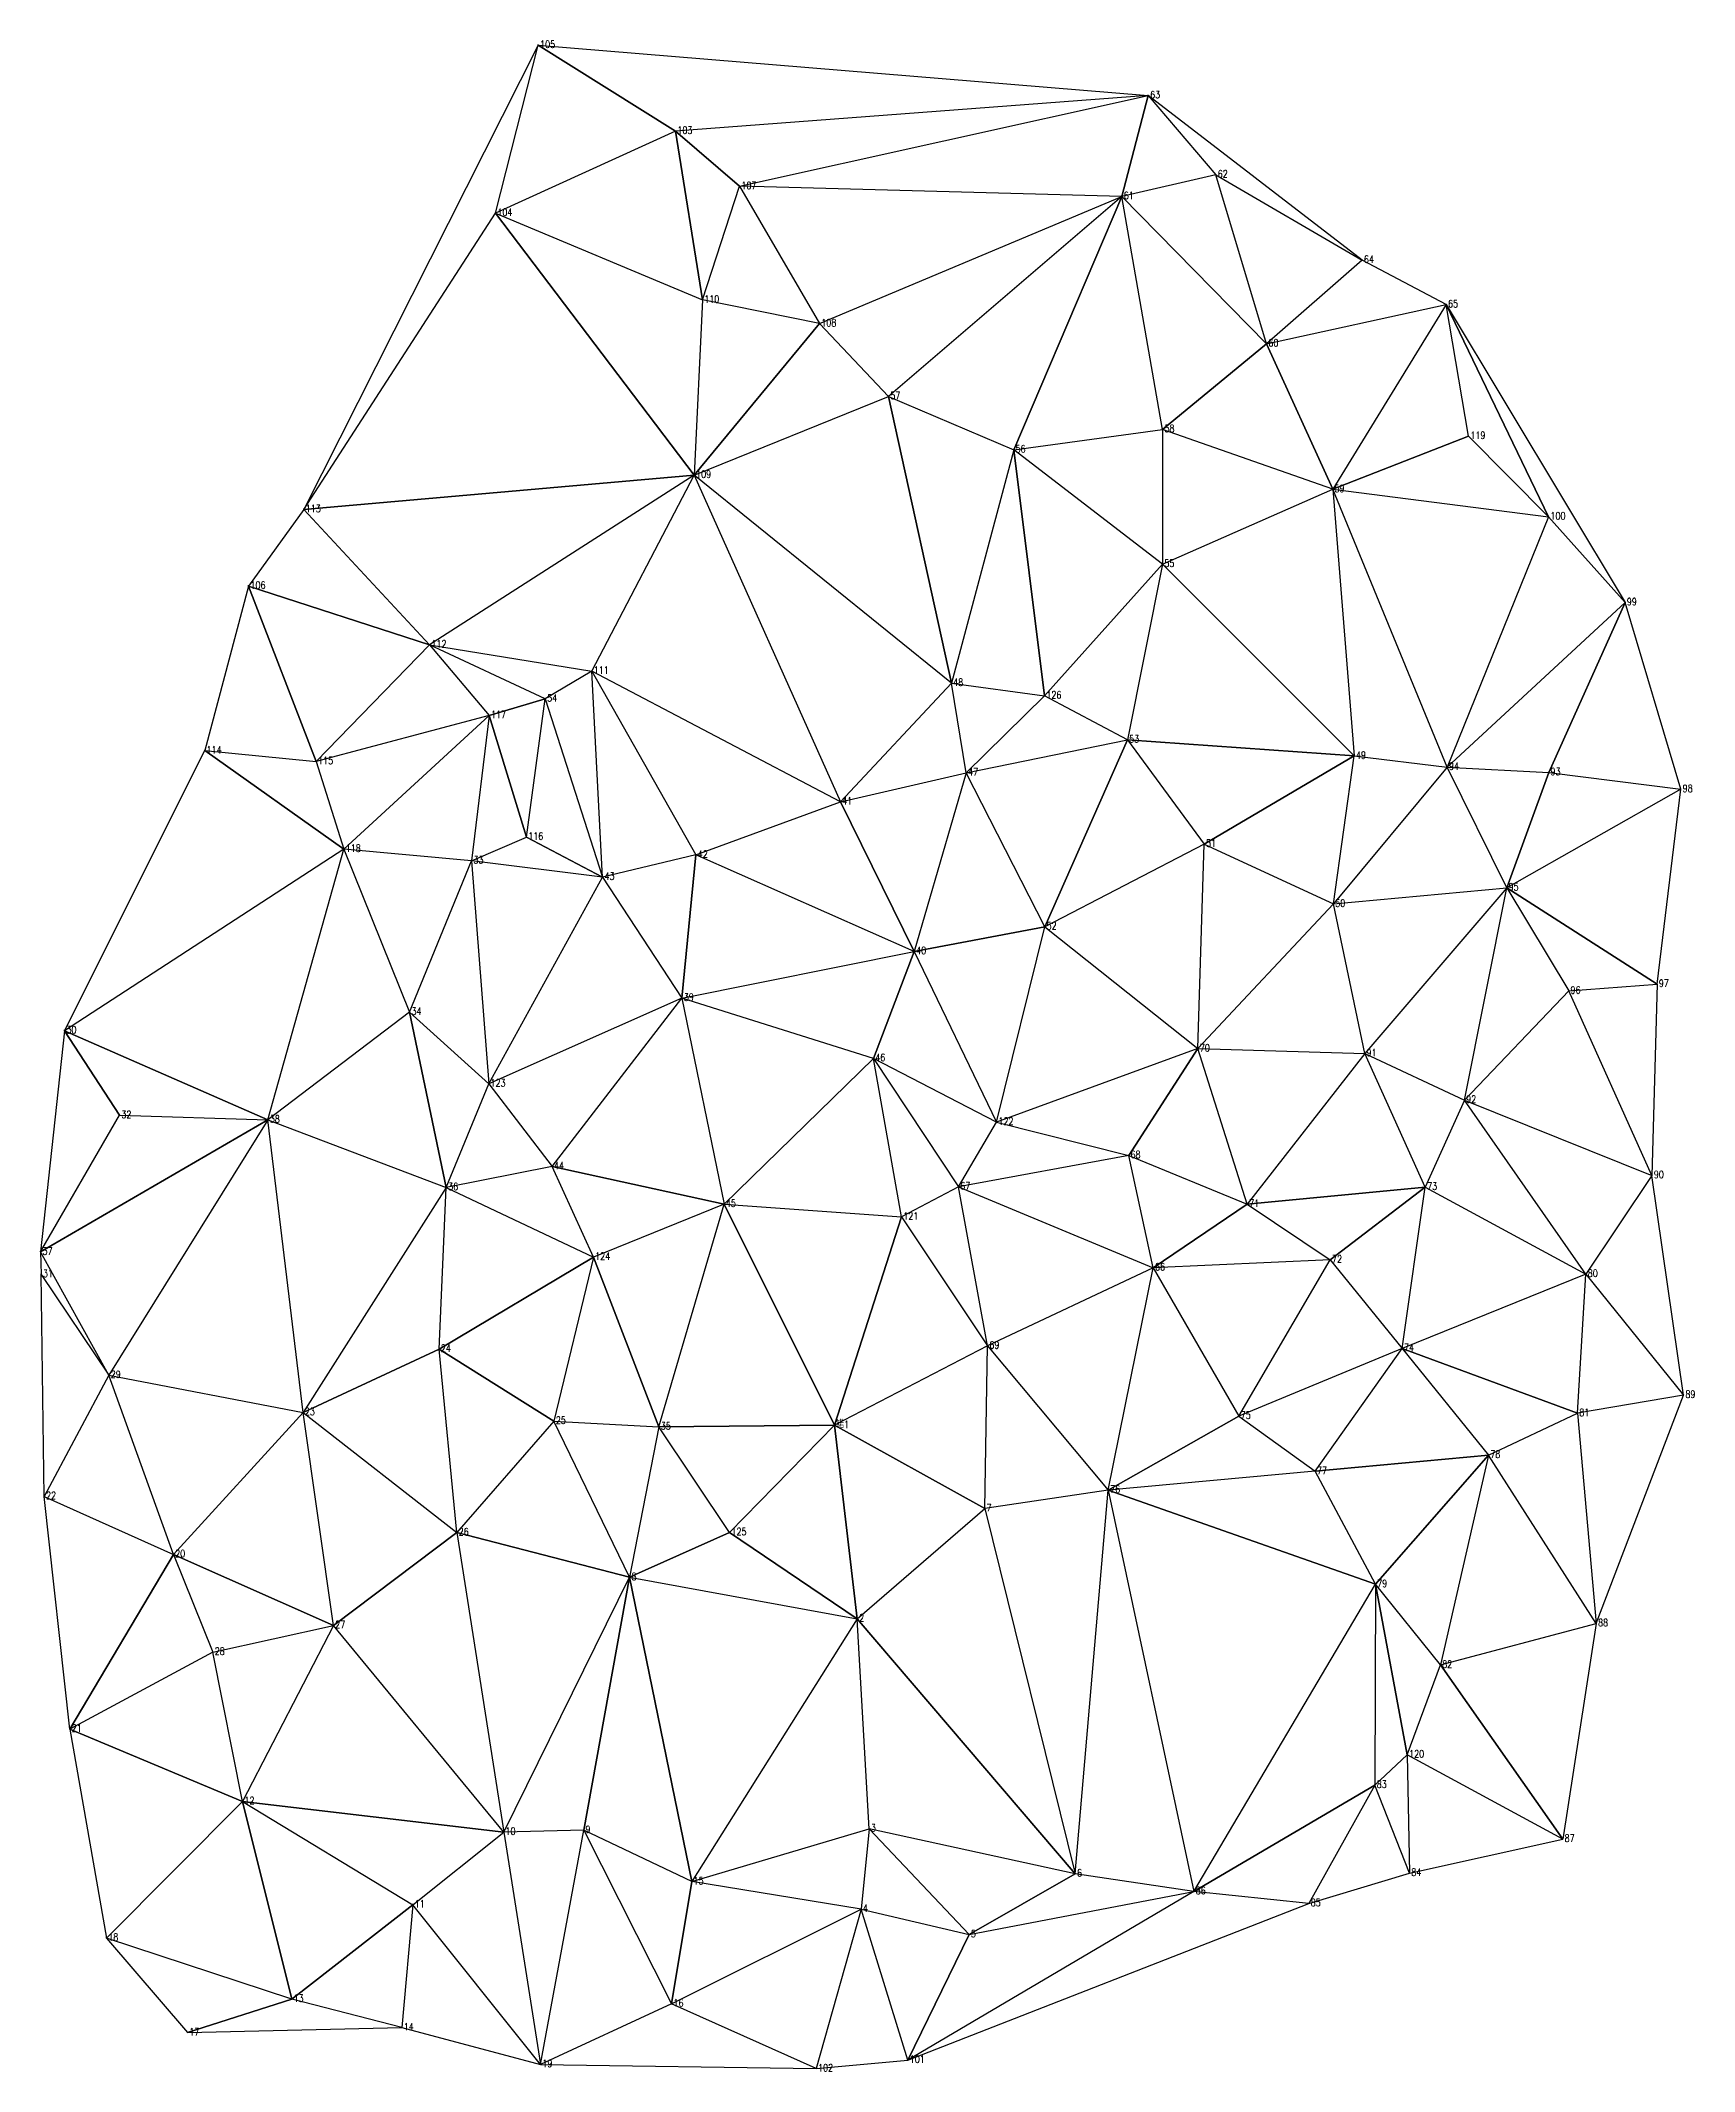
# Model space of a CAD drawing. Extents: x 313 to 540, y 326 to 604.
import ezdxf

# ---------------------------------------------------------------- set-up
doc = ezdxf.new("R2010")
doc.units = 0
doc.header["$LTSCALE"] = 0.5
doc.header["$PDMODE"] = 4
doc.header["$PDSIZE"] = 0.2
doc.layers.add('SJW', color=1, linetype='CONTINUOUS')
doc.layers.add('ZDH', color=1, linetype='CONTINUOUS')
doc.styles.add('HZ', font='rs.shx', dxfattribs={"width": 0.8, "bigfont": 'hztxt.shx'})

msp = doc.modelspace()

# ---------------------------------------------------------------- linework, layer by layer
at = {"layer": 'SJW', "linetype": 'Continuous'}
for points in [[(349.28, 539.64, 29.138), (375.51, 580.18, 30.224), (381.36, 603.18, 28.823)], [(375.51, 580.18, 30.224), (381.36, 603.18, 28.823), (400.14, 591.41, 31.313)], [(464.84, 596.28, 31.754), (400.14, 591.41, 31.313), (381.36, 603.18, 28.823)], [(408.9, 583.86, 33.687), (464.84, 596.28, 31.754), (400.14, 591.41, 31.313)], [(461.23, 582.49, 34.142), (408.9, 583.86, 33.687), (464.84, 596.28, 31.754)], [(461.23, 582.49, 34.142), (464.84, 596.28, 31.754), (474.09, 585.43, 32.53)], [(474.09, 585.43, 32.53), (494.1, 573.76, 31.334), (464.84, 596.28, 31.754)], [(375.51, 580.18, 30.224), (403.82, 568.31, 34.797), (400.14, 591.41, 31.313)], [(403.82, 568.31, 34.797), (408.9, 583.86, 33.687), (400.14, 591.41, 31.313)], [(419.84, 565.07, 36.296), (403.82, 568.31, 34.797), (408.9, 583.86, 33.687)], [(419.84, 565.07, 36.296), (461.23, 582.49, 34.142), (408.9, 583.86, 33.687)], [(461.23, 582.49, 34.142), (481.02, 562.32, 34.466), (474.09, 585.43, 32.53)], [(481.02, 562.32, 34.466), (474.09, 585.43, 32.53), (494.1, 573.76, 31.334)], [(429.29, 555.09, 37.548), (419.84, 565.07, 36.296), (461.23, 582.49, 34.142)], [(429.29, 555.09, 37.548), (446.42, 547.81, 38.339), (461.23, 582.49, 34.142)], [(446.42, 547.81, 38.339), (466.8, 550.59, 37.233), (461.23, 582.49, 34.142)], [(466.8, 550.59, 37.233), (461.23, 582.49, 34.142), (481.02, 562.32, 34.466)], [(402.71, 544.34, 36.348), (349.28, 539.64, 29.138), (375.51, 580.18, 30.224)], [(402.71, 544.34, 36.348), (375.51, 580.18, 30.224), (403.82, 568.31, 34.797)], [(481.02, 562.32, 34.466), (505.61, 567.67, 29.508), (494.1, 573.76, 31.334)], [(402.71, 544.34, 36.348), (419.84, 565.07, 36.296), (403.82, 568.31, 34.797)], [(490.08, 542.39, 33.835), (481.02, 562.32, 34.466), (505.61, 567.67, 29.508)], [(490.08, 542.39, 33.835), (508.67, 549.66, 30.315), (505.61, 567.67, 29.508)], [(519.63, 538.63, 29.277), (508.67, 549.66, 30.315), (505.61, 567.67, 29.508)], [(519.63, 538.63, 29.277), (505.61, 567.67, 29.508), (530.08, 526.89, 29.199)], [(402.71, 544.34, 36.348), (429.29, 555.09, 37.548), (419.84, 565.07, 36.296)], [(490.08, 542.39, 33.835), (466.8, 550.59, 37.233), (481.02, 562.32, 34.466)], [(437.89, 515.85, 39.993), (402.71, 544.34, 36.348), (429.29, 555.09, 37.548)], [(437.89, 515.85, 39.993), (429.29, 555.09, 37.548), (446.42, 547.81, 38.339)], [(466.79, 532.14, 37.773), (446.42, 547.81, 38.339), (466.8, 550.59, 37.233)], [(466.79, 532.14, 37.773), (490.08, 542.39, 33.835), (466.8, 550.59, 37.233)], [(437.89, 515.85, 39.993), (450.64, 514.12, 40.1), (446.42, 547.81, 38.339)], [(450.64, 514.12, 40.1), (466.79, 532.14, 37.773), (446.42, 547.81, 38.339)], [(490.08, 542.39, 33.835), (519.63, 538.63, 29.277), (508.67, 549.66, 30.315)], [(402.71, 544.34, 36.348), (366.48, 521.11, 31.672), (349.28, 539.64, 29.138)], [(388.7, 517.51, 35.16), (402.71, 544.34, 36.348), (366.48, 521.11, 31.672)], [(422.7, 499.63, 40.758), (388.7, 517.51, 35.16), (402.71, 544.34, 36.348)], [(422.7, 499.63, 40.758), (437.89, 515.85, 39.993), (402.71, 544.34, 36.348)], [(493.01, 505.89, 33.867), (466.79, 532.14, 37.773), (490.08, 542.39, 33.835)], [(493.01, 505.89, 33.867), (505.74, 504.38, 29.494), (490.08, 542.39, 33.835)], [(505.74, 504.38, 29.494), (490.08, 542.39, 33.835), (519.63, 538.63, 29.277)], [(366.48, 521.11, 31.672), (349.28, 539.64, 29.138), (341.71, 529.15, 27.06)], [(505.74, 504.38, 29.494), (530.08, 526.89, 29.199), (519.63, 538.63, 29.277)], [(461.98, 508.1, 40.217), (450.64, 514.12, 40.1), (466.79, 532.14, 37.773)], [(461.98, 508.1, 40.217), (493.01, 505.89, 33.867), (466.79, 532.14, 37.773)], [(335.71, 506.62, 26.919), (350.97, 505.15, 29.648), (341.71, 529.15, 27.06)], [(350.97, 505.15, 29.648), (366.48, 521.11, 31.672), (341.71, 529.15, 27.06)], [(505.74, 504.38, 29.494), (519.64, 503.63, 28.958), (530.08, 526.89, 29.199)], [(519.64, 503.63, 28.958), (537.72, 501.33, 27.601), (530.08, 526.89, 29.199)], [(374.64, 511.44, 33.193), (350.97, 505.15, 29.648), (366.48, 521.11, 31.672)], [(388.7, 517.51, 35.16), (382.32, 513.7, 36.919), (366.48, 521.11, 31.672)], [(382.32, 513.7, 36.919), (366.48, 521.11, 31.672), (374.64, 511.44, 33.193)], [(390.16, 489.32, 36.34), (388.7, 517.51, 35.16), (382.32, 513.7, 36.919)], [(402.93, 492.35, 37.929), (390.16, 489.32, 36.34), (388.7, 517.51, 35.16)], [(402.93, 492.35, 37.929), (422.7, 499.63, 40.758), (388.7, 517.51, 35.16)], [(422.7, 499.63, 40.758), (439.93, 503.6, 41.036), (437.89, 515.85, 39.993)], [(439.93, 503.6, 41.036), (437.89, 515.85, 39.993), (450.64, 514.12, 40.1)], [(379.74, 494.79, 33.526), (382.32, 513.7, 36.919), (374.64, 511.44, 33.193)], [(390.16, 489.32, 36.34), (379.74, 494.79, 33.526), (382.32, 513.7, 36.919)], [(439.93, 503.6, 41.036), (461.98, 508.1, 40.217), (450.64, 514.12, 40.1)], [(354.75, 493.14, 30.865), (374.64, 511.44, 33.193), (350.97, 505.15, 29.648)], [(372.23, 491.54, 33.046), (354.75, 493.14, 30.865), (374.64, 511.44, 33.193)], [(372.23, 491.54, 33.046), (379.74, 494.79, 33.526), (374.64, 511.44, 33.193)], [(354.75, 493.14, 30.865), (316.53, 468.29, 27.028), (335.71, 506.62, 26.919)], [(354.75, 493.14, 30.865), (335.71, 506.62, 26.919), (350.97, 505.15, 29.648)], [(450.67, 482.52, 42.333), (439.93, 503.6, 41.036), (461.98, 508.1, 40.217)], [(450.67, 482.52, 42.333), (461.98, 508.1, 40.217), (472.49, 493.83, 39.88)], [(461.98, 508.1, 40.217), (472.49, 493.83, 39.88), (493.01, 505.89, 33.867)], [(472.49, 493.83, 39.88), (490.18, 485.63, 36.448), (493.01, 505.89, 33.867)], [(490.18, 485.63, 36.448), (493.01, 505.89, 33.867), (505.74, 504.38, 29.494)], [(432.82, 479.13, 42.34), (422.7, 499.63, 40.758), (439.93, 503.6, 41.036)], [(432.82, 479.13, 42.34), (450.67, 482.52, 42.333), (439.93, 503.6, 41.036)], [(490.18, 485.63, 36.448), (513.9, 487.85, 29.357), (505.74, 504.38, 29.494)], [(513.9, 487.85, 29.357), (505.74, 504.38, 29.494), (519.64, 503.63, 28.958)], [(513.9, 487.85, 29.357), (519.64, 503.63, 28.958), (537.72, 501.33, 27.601)], [(513.9, 487.85, 29.357), (534.46, 474.65, 28.175), (537.72, 501.33, 27.601)], [(432.82, 479.13, 42.34), (402.93, 492.35, 37.929), (422.7, 499.63, 40.758)], [(390.16, 489.32, 36.34), (372.23, 491.54, 33.046), (379.74, 494.79, 33.526)], [(344.36, 456.08, 30.187), (354.75, 493.14, 30.865), (316.53, 468.29, 27.028)], [(363.75, 470.83, 32.619), (344.36, 456.08, 30.187), (354.75, 493.14, 30.865)], [(363.75, 470.83, 32.619), (372.23, 491.54, 33.046), (354.75, 493.14, 30.865)], [(401.02, 472.76, 38.596), (402.93, 492.35, 37.929), (390.16, 489.32, 36.34)], [(401.02, 472.76, 38.596), (432.82, 479.13, 42.34), (402.93, 492.35, 37.929)], [(450.67, 482.52, 42.333), (471.64, 465.83, 41.435), (472.49, 493.83, 39.88)], [(471.64, 465.83, 41.435), (472.49, 493.83, 39.88), (490.18, 485.63, 36.448)], [(374.57, 461.02, 35.5), (363.75, 470.83, 32.619), (372.23, 491.54, 33.046)], [(374.57, 461.02, 35.5), (390.16, 489.32, 36.34), (372.23, 491.54, 33.046)], [(401.02, 472.76, 38.596), (374.57, 461.02, 35.5), (390.16, 489.32, 36.34)], [(494.46, 465.16, 34.603), (490.18, 485.63, 36.448), (513.9, 487.85, 29.357)], [(494.46, 465.16, 34.603), (508.1, 458.79, 31.087), (513.9, 487.85, 29.357)], [(508.1, 458.79, 31.087), (513.9, 487.85, 29.357), (522.38, 473.73, 28.24)], [(513.9, 487.85, 29.357), (522.38, 473.73, 28.24), (534.46, 474.65, 28.175)], [(471.64, 465.83, 41.435), (494.46, 465.16, 34.603), (490.18, 485.63, 36.448)], [(432.82, 479.13, 42.34), (444.08, 455.78, 43.46), (450.67, 482.52, 42.333)], [(444.08, 455.78, 43.46), (450.67, 482.52, 42.333), (471.64, 465.83, 41.435)], [(427.23, 464.5, 43.508), (401.02, 472.76, 38.596), (432.82, 479.13, 42.34)], [(427.23, 464.5, 43.508), (432.82, 479.13, 42.34), (444.08, 455.78, 43.46)], [(383.25, 449.7, 36.937), (401.02, 472.76, 38.596), (374.57, 461.02, 35.5)], [(406.78, 444.56, 41.694), (383.25, 449.7, 36.937), (401.02, 472.76, 38.596)], [(406.78, 444.56, 41.694), (427.23, 464.5, 43.508), (401.02, 472.76, 38.596)], [(508.1, 458.79, 31.087), (533.77, 448.49, 25.88), (522.38, 473.73, 28.24)], [(533.77, 448.49, 25.88), (522.38, 473.73, 28.24), (534.46, 474.65, 28.175)], [(368.77, 446.84, 34.587), (363.75, 470.83, 32.619), (344.36, 456.08, 30.187)], [(368.77, 446.84, 34.587), (374.57, 461.02, 35.5), (363.75, 470.83, 32.619)], [(313.25, 438, 30.14), (324.05, 456.71, 28.874), (316.53, 468.29, 27.028)], [(344.36, 456.08, 30.187), (316.53, 468.29, 27.028), (324.05, 456.71, 28.874)], [(406.78, 444.56, 41.694), (431.06, 442.8, 43.9), (427.23, 464.5, 43.508)], [(431.06, 442.8, 43.9), (427.23, 464.5, 43.508), (438.86, 446.92, 43.508)], [(427.23, 464.5, 43.508), (438.86, 446.92, 43.508), (444.08, 455.78, 43.46)], [(444.08, 455.78, 43.46), (462.16, 451.21, 42.179), (471.64, 465.83, 41.435)], [(462.16, 451.21, 42.179), (478.39, 444.54, 39.443), (471.64, 465.83, 41.435)], [(478.39, 444.54, 39.443), (471.64, 465.83, 41.435), (494.46, 465.16, 34.603)], [(478.39, 444.54, 39.443), (502.75, 446.87, 32.02), (494.46, 465.16, 34.603)], [(502.75, 446.87, 32.02), (494.46, 465.16, 34.603), (508.1, 458.79, 31.087)], [(383.25, 449.7, 36.937), (368.77, 446.84, 34.587), (374.57, 461.02, 35.5)], [(502.75, 446.87, 32.02), (524.73, 434.96, 28.891), (508.1, 458.79, 31.087)], [(524.73, 434.96, 28.891), (508.1, 458.79, 31.087), (533.77, 448.49, 25.88)], [(344.36, 456.08, 30.187), (313.25, 438, 30.14), (324.05, 456.71, 28.874)], [(344.36, 456.08, 30.187), (322.59, 421.13, 27.759), (313.25, 438, 30.14)], [(349.16, 416.04, 31.751), (344.36, 456.08, 30.187), (322.59, 421.13, 27.759)], [(368.77, 446.84, 34.587), (349.16, 416.04, 31.751), (344.36, 456.08, 30.187)], [(438.86, 446.92, 43.508), (444.08, 455.78, 43.46), (462.16, 451.21, 42.179)], [(438.86, 446.92, 43.508), (465.51, 435.85, 40.61), (462.16, 451.21, 42.179)], [(465.51, 435.85, 40.61), (462.16, 451.21, 42.179), (478.39, 444.54, 39.443)], [(388.9, 437.3, 38.2), (383.25, 449.7, 36.937), (368.77, 446.84, 34.587)], [(406.78, 444.56, 41.694), (388.9, 437.3, 38.2), (383.25, 449.7, 36.937)], [(524.73, 434.96, 28.891), (538.09, 418.4, 25.285), (533.77, 448.49, 25.88)], [(367.77, 424.7, 34.892), (368.77, 446.84, 34.587), (349.16, 416.04, 31.751)], [(388.9, 437.3, 38.2), (367.77, 424.7, 34.892), (368.77, 446.84, 34.587)], [(431.06, 442.8, 43.9), (442.84, 425.14, 42.229), (438.86, 446.92, 43.508)], [(442.84, 425.14, 42.229), (438.86, 446.92, 43.508), (465.51, 435.85, 40.61)], [(478.39, 444.54, 39.443), (489.73, 436.92, 35.15), (502.75, 446.87, 32.02)], [(489.73, 436.92, 35.15), (499.59, 424.8, 31.19), (502.75, 446.87, 32.02)], [(499.59, 424.8, 31.19), (502.75, 446.87, 32.02), (524.73, 434.96, 28.891)], [(397.87, 414.07, 39.504), (406.78, 444.56, 41.694), (388.9, 437.3, 38.2)], [(421.88, 414.28, 39.555), (397.87, 414.07, 39.504), (406.78, 444.56, 41.694)], [(421.88, 414.28, 39.555), (406.78, 444.56, 41.694), (431.06, 442.8, 43.9)], [(421.88, 414.28, 39.555), (431.06, 442.8, 43.9), (442.84, 425.14, 42.229)], [(465.51, 435.85, 40.61), (478.39, 444.54, 39.443), (489.73, 436.92, 35.15)], [(322.59, 421.13, 27.759), (313.25, 438, 30.14), (313.32, 434.93, 26.566)], [(388.9, 437.3, 38.2), (383.5, 414.85, 37.482), (367.77, 424.7, 34.892)], [(397.87, 414.07, 39.504), (388.9, 437.3, 38.2), (383.5, 414.85, 37.482)], [(465.51, 435.85, 40.61), (477.23, 415.55, 36.173), (489.73, 436.92, 35.15)], [(477.23, 415.55, 36.173), (489.73, 436.92, 35.15), (499.59, 424.8, 31.19)], [(322.59, 421.13, 27.759), (313.74, 404.54, 26.905), (313.32, 434.93, 26.566)], [(442.84, 425.14, 42.229), (459.37, 405.41, 36.275), (465.51, 435.85, 40.61)], [(459.37, 405.41, 36.275), (465.51, 435.85, 40.61), (477.23, 415.55, 36.173)], [(499.59, 424.8, 31.19), (523.57, 415.92, 28.641), (524.73, 434.96, 28.891)], [(523.57, 415.92, 28.641), (524.73, 434.96, 28.891), (538.09, 418.4, 25.285)], [(370.21, 399.59, 32.587), (367.77, 424.7, 34.892), (349.16, 416.04, 31.751)], [(383.5, 414.85, 37.482), (370.21, 399.59, 32.587), (367.77, 424.7, 34.892)], [(421.88, 414.28, 39.555), (442.45, 402.88, 37.951), (442.84, 425.14, 42.229)], [(442.45, 402.88, 37.951), (442.84, 425.14, 42.229), (459.37, 405.41, 36.275)], [(477.23, 415.55, 36.173), (487.67, 407.98, 31.281), (499.59, 424.8, 31.19)], [(487.67, 407.98, 31.281), (499.59, 424.8, 31.19), (511.39, 410.21, 29.09)], [(499.59, 424.8, 31.19), (511.39, 410.21, 29.09), (523.57, 415.92, 28.641)], [(331.42, 396.59, 28.714), (322.59, 421.13, 27.759), (313.74, 404.54, 26.905)], [(349.16, 416.04, 31.751), (331.42, 396.59, 28.714), (322.59, 421.13, 27.759)], [(523.57, 415.92, 28.641), (526.14, 387.14, 25.932), (538.09, 418.4, 25.285)], [(353.32, 386.89, 30.546), (349.16, 416.04, 31.751), (331.42, 396.59, 28.714)], [(370.21, 399.59, 32.587), (353.32, 386.89, 30.546), (349.16, 416.04, 31.751)], [(393.86, 393.47, 32.539), (383.5, 414.85, 37.482), (370.21, 399.59, 32.587)], [(397.87, 414.07, 39.504), (393.86, 393.47, 32.539), (383.5, 414.85, 37.482)], [(421.88, 414.28, 39.555), (407.54, 399.61, 37), (397.87, 414.07, 39.504)], [(421.88, 414.28, 39.555), (407.54, 399.61, 37), (425.02, 387.8, 36.877)], [(421.88, 414.28, 39.555), (425.02, 387.8, 36.877), (442.45, 402.88, 37.951)], [(459.37, 405.41, 36.275), (477.23, 415.55, 36.173), (487.67, 407.98, 31.281)], [(511.39, 410.21, 29.09), (523.57, 415.92, 28.641), (526.14, 387.14, 25.932)], [(407.54, 399.61, 37), (397.87, 414.07, 39.504), (393.86, 393.47, 32.539)], [(495.92, 392.51, 29.102), (487.67, 407.98, 31.281), (511.39, 410.21, 29.09)], [(495.92, 392.51, 29.102), (511.39, 410.21, 29.09), (504.81, 381.47, 28.343)], [(511.39, 410.21, 29.09), (504.81, 381.47, 28.343), (526.14, 387.14, 25.932)], [(459.37, 405.41, 36.275), (495.92, 392.51, 29.102), (487.67, 407.98, 31.281)], [(331.42, 396.59, 28.714), (317.25, 372.7, 25.822), (313.74, 404.54, 26.905)], [(442.45, 402.88, 37.951), (454.84, 352.89, 28.5), (459.37, 405.41, 36.275)], [(454.84, 352.89, 28.5), (459.37, 405.41, 36.275), (471.08, 350.47, 27.549)], [(459.37, 405.41, 36.275), (471.08, 350.47, 27.549), (495.92, 392.51, 29.102)], [(425.02, 387.8, 36.877), (442.45, 402.88, 37.951), (454.84, 352.89, 28.5)], [(370.21, 399.59, 32.587), (376.62, 358.59, 29.223), (353.32, 386.89, 30.546)], [(393.86, 393.47, 32.539), (370.21, 399.59, 32.587), (376.62, 358.59, 29.223)], [(407.54, 399.61, 37), (393.86, 393.47, 32.539), (425.02, 387.8, 36.877)], [(331.42, 396.59, 28.714), (336.82, 383.23, 29.25), (317.25, 372.7, 25.822)], [(353.32, 386.89, 30.546), (331.42, 396.59, 28.714), (336.82, 383.23, 29.25)], [(393.86, 393.47, 32.539), (387.57, 358.85, 29.426), (376.62, 358.59, 29.223)], [(393.86, 393.47, 32.539), (402.35, 351.82, 28.485), (387.57, 358.85, 29.426)], [(393.86, 393.47, 32.539), (425.02, 387.8, 36.877), (402.35, 351.82, 28.485)], [(471.08, 350.47, 27.549), (495.92, 392.51, 29.102), (495.85, 365.02, 27.684)], [(495.92, 392.51, 29.102), (495.85, 365.02, 27.684), (500.28, 369.18, 27.7)], [(495.92, 392.51, 29.102), (500.28, 369.18, 27.7), (504.81, 381.47, 28.343)], [(353.32, 386.89, 30.546), (340.89, 362.8, 26.821), (336.82, 383.23, 29.25)], [(376.62, 358.59, 29.223), (353.32, 386.89, 30.546), (340.89, 362.8, 26.821)], [(425.02, 387.8, 36.877), (402.35, 351.82, 28.485), (426.62, 359.06, 31.225)], [(425.02, 387.8, 36.877), (454.84, 352.89, 28.5), (426.62, 359.06, 31.225)], [(504.81, 381.47, 28.343), (526.14, 387.14, 25.932), (521.57, 357.64, 25.852)], [(340.89, 362.8, 26.821), (336.82, 383.23, 29.25), (317.25, 372.7, 25.822)], [(500.28, 369.18, 27.7), (504.81, 381.47, 28.343), (521.57, 357.64, 25.852)], [(340.89, 362.8, 26.821), (317.25, 372.7, 25.822), (322.26, 344.1, 24.368)], [(495.85, 365.02, 27.684), (500.28, 369.18, 27.7), (500.58, 352.99, 26.105)], [(500.28, 369.18, 27.7), (500.58, 352.99, 26.105), (521.57, 357.64, 25.852)], [(471.08, 350.47, 27.549), (495.85, 365.02, 27.684), (486.82, 348.82, 26.262)], [(495.85, 365.02, 27.684), (486.82, 348.82, 26.262), (500.58, 352.99, 26.105)], [(340.89, 362.8, 26.821), (347.62, 335.73, 26.23), (322.26, 344.1, 24.368)], [(376.62, 358.59, 29.223), (340.89, 362.8, 26.821), (364.21, 348.66, 28.254)], [(340.89, 362.8, 26.821), (364.21, 348.66, 28.254), (347.62, 335.73, 26.23)], [(376.62, 358.59, 29.223), (381.66, 326.8, 26.758), (364.21, 348.66, 28.254)], [(387.57, 358.85, 29.426), (376.62, 358.59, 29.223), (381.66, 326.8, 26.758)], [(387.57, 358.85, 29.426), (399.61, 335.09, 26.692), (381.66, 326.8, 26.758)], [(402.35, 351.82, 28.485), (387.57, 358.85, 29.426), (399.61, 335.09, 26.692)], [(402.35, 351.82, 28.485), (426.62, 359.06, 31.225), (425.53, 348.04, 27.416)], [(426.62, 359.06, 31.225), (425.53, 348.04, 27.416), (440.31, 344.57, 27.794)], [(454.84, 352.89, 28.5), (426.62, 359.06, 31.225), (440.31, 344.57, 27.794)], [(402.35, 351.82, 28.485), (399.61, 335.09, 26.692), (425.53, 348.04, 27.416)], [(440.31, 344.57, 27.794), (471.08, 350.47, 27.549), (431.95, 327.38, 26.613)], [(471.08, 350.47, 27.549), (431.95, 327.38, 26.613), (486.82, 348.82, 26.262)], [(454.84, 352.89, 28.5), (440.31, 344.57, 27.794), (471.08, 350.47, 27.549)], [(364.21, 348.66, 28.254), (362.69, 331.84, 26.661), (347.62, 335.73, 26.23)], [(381.66, 326.8, 26.758), (364.21, 348.66, 28.254), (362.69, 331.84, 26.661)], [(399.61, 335.09, 26.692), (425.53, 348.04, 27.416), (419.39, 326.22, 26.297)], [(425.53, 348.04, 27.416), (419.39, 326.22, 26.297), (431.95, 327.38, 26.613)], [(425.53, 348.04, 27.416), (440.31, 344.57, 27.794), (431.95, 327.38, 26.613)], [(347.62, 335.73, 26.23), (322.26, 344.1, 24.368), (333.34, 331.15, 24.689)], [(362.69, 331.84, 26.661), (347.62, 335.73, 26.23), (333.34, 331.15, 24.689)], [(399.61, 335.09, 26.692), (381.66, 326.8, 26.758), (419.39, 326.22, 26.297)]]:
    msp.add_polyline3d(points, close=True, dxfattribs=at)
at = {"layer": 'ZDH', "linetype": 'Continuous'}
for p in [(381.36, 603.18, 28.823), (464.84, 596.28, 31.754), (400.14, 591.41, 31.313), (408.9, 583.86, 33.687), (474.09, 585.43, 32.53), (461.23, 582.49, 34.142), (375.51, 580.18, 30.224), (494.1, 573.76, 31.334), (403.82, 568.31, 34.797), (505.61, 567.67, 29.508), (419.84, 565.07, 36.296), (481.02, 562.32, 34.466), (429.29, 555.09, 37.548), (466.8, 550.59, 37.233), (446.42, 547.81, 38.339), (508.67, 549.66, 30.315), (402.71, 544.34, 36.348), (490.08, 542.39, 33.835), (349.28, 539.64, 29.138), (519.63, 538.63, 29.277), (466.79, 532.14, 37.773), (341.71, 529.15, 27.06), (530.08, 526.89, 29.199), (366.48, 521.11, 31.672), (388.7, 517.51, 35.16), (437.89, 515.85, 39.993), (374.64, 511.44, 33.193), (382.32, 513.7, 36.919), (450.64, 514.12, 40.1), (335.71, 506.62, 26.919), (461.98, 508.1, 40.217), (493.01, 505.89, 33.867), (350.97, 505.15, 29.648), (439.93, 503.6, 41.036), (505.74, 504.38, 29.494), (519.64, 503.63, 28.958), (537.72, 501.33, 27.601), (422.7, 499.63, 40.758), (379.74, 494.79, 33.526), (354.75, 493.14, 30.865), (402.93, 492.35, 37.929), (472.49, 493.83, 39.88), (372.23, 491.54, 33.046), (390.16, 489.32, 36.34), (513.9, 487.85, 29.357), (490.18, 485.63, 36.448), (450.67, 482.52, 42.333), (432.82, 479.13, 42.34), (401.02, 472.76, 38.596), (522.38, 473.73, 28.24), (534.46, 474.65, 28.175), (363.75, 470.83, 32.619), (316.53, 468.29, 27.028), (427.23, 464.5, 43.508), (471.64, 465.83, 41.435), (494.46, 465.16, 34.603), (374.57, 461.02, 35.5), (508.1, 458.79, 31.087), (324.05, 456.71, 28.874), (344.36, 456.08, 30.187), (444.08, 455.78, 43.46), (462.16, 451.21, 42.179), (383.25, 449.7, 36.937), (533.77, 448.49, 25.88), (368.77, 446.84, 34.587), (438.86, 446.92, 43.508), (502.75, 446.87, 32.02), (406.78, 444.56, 41.694), (431.06, 442.8, 43.9), (478.39, 444.54, 39.443), (313.25, 438, 30.14), (388.9, 437.3, 38.2), (489.73, 436.92, 35.15), (313.32, 434.93, 26.566), (465.51, 435.85, 40.61), (524.73, 434.96, 28.891), (367.77, 424.7, 34.892), (442.84, 425.14, 42.229), (499.59, 424.8, 31.19), (322.59, 421.13, 27.759), (538.09, 418.4, 25.285), (349.16, 416.04, 31.751), (383.5, 414.85, 37.482), (397.87, 414.07, 39.504), (421.88, 414.28, 39.555), (477.23, 415.55, 36.173), (523.57, 415.92, 28.641), (511.39, 410.21, 29.09), (487.67, 407.98, 31.281), (313.74, 404.54, 26.905), (459.37, 405.41, 36.275), (442.45, 402.88, 37.951), (370.21, 399.59, 32.587), (407.54, 399.61, 37), (331.42, 396.59, 28.714), (393.86, 393.47, 32.539), (495.92, 392.51, 29.102), (353.32, 386.89, 30.546), (425.02, 387.8, 36.877), (526.14, 387.14, 25.932), (336.82, 383.23, 29.25), (504.81, 381.47, 28.343), (317.25, 372.7, 25.822), (500.28, 369.18, 27.7), (495.85, 365.02, 27.684), (340.89, 362.8, 26.821), (376.62, 358.59, 29.223), (387.57, 358.85, 29.426), (426.62, 359.06, 31.225), (521.57, 357.64, 25.852), (500.58, 352.99, 26.105), (402.35, 351.82, 28.485), (454.84, 352.89, 28.5), (471.08, 350.47, 27.549), (364.21, 348.66, 28.254), (425.53, 348.04, 27.416), (486.82, 348.82, 26.262), (322.26, 344.1, 24.368), (440.31, 344.57, 27.794), (347.62, 335.73, 26.23), (399.61, 335.09, 26.692), (333.34, 331.15, 24.689), (362.69, 331.84, 26.661), (381.66, 326.8, 26.758), (419.39, 326.22, 26.297), (431.95, 327.38, 26.613)]:
    msp.add_point(p, dxfattribs=at)

# ---------------------------------------------------------------- texts
at = {"layer": 'ZDH', "linetype": 'Continuous', "style": 'HZ', "width": 0.8}
for s, p in [('105', (381.61, 602.805, 28.823)), ('63', (465.09, 595.905, 31.754)), ('103', (400.39, 591.035, 31.313)), ('107', (409.15, 583.485, 33.687)), ('62', (474.34, 585.055, 32.53)), ('61', (461.48, 582.115, 34.142)), ('104', (375.76, 579.805, 30.224)), ('64', (494.35, 573.385, 31.334)), ('110', (404.07, 567.935, 34.797)), ('65', (505.86, 567.295, 29.508)), ('108', (420.09, 564.695, 36.296)), ('60', (481.27, 561.945, 34.466)), ('57', (429.54, 554.715, 37.548)), ('58', (467.05, 550.215, 37.233)), ('56', (446.67, 547.435, 38.339)), ('119', (508.92, 549.285, 30.315)), ('109', (402.96, 543.965, 36.348)), ('59', (490.33, 542.015, 33.835)), ('113', (349.53, 539.265, 29.138)), ('100', (519.88, 538.255, 29.277)), ('55', (467.04, 531.765, 37.773)), ('106', (341.96, 528.775, 27.06)), ('99', (530.33, 526.515, 29.199)), ('112', (366.73, 520.735, 31.672)), ('111', (388.95, 517.135, 35.16)), ('54', (382.57, 513.325, 36.919)), ('48', (438.14, 515.475, 39.993)), ('126', (450.89, 513.745, 40.1)), ('117', (374.89, 511.065, 33.193)), ('53', (462.23, 507.725, 40.217)), ('114', (335.96, 506.245, 26.919)), ('49', (493.26, 505.515, 33.867)), ('115', (351.22, 504.775, 29.648)), ('47', (440.18, 503.225, 41.036)), ('94', (505.99, 504.005, 29.494)), ('93', (519.89, 503.255, 28.958)), ('98', (537.97, 500.955, 27.601)), ('41', (422.95, 499.255, 40.758)), ('116', (379.99, 494.415, 33.526)), ('118', (355, 492.765, 30.865)), ('33', (372.48, 491.165, 33.046)), ('42', (403.18, 491.975, 37.929)), ('51', (472.74, 493.455, 39.88)), ('43', (390.41, 488.945, 36.34)), ('95', (514.15, 487.475, 29.357)), ('50', (490.43, 485.255, 36.448)), ('52', (450.92, 482.145, 42.333)), ('40', (433.07, 478.755, 42.34)), ('39', (401.27, 472.385, 38.596)), ('96', (522.63, 473.355, 28.24)), ('97', (534.71, 474.275, 28.175)), ('34', (364, 470.455, 32.619)), ('30', (316.78, 467.915, 27.028)), ('46', (427.48, 464.125, 43.508)), ('70', (471.89, 465.455, 41.435)), ('91', (494.71, 464.785, 34.603)), ('123', (374.82, 460.645, 35.5)), ('92', (508.35, 458.415, 31.087)), ('32', (324.3, 456.335, 28.874)), ('38', (344.61, 455.705, 30.187)), ('122', (444.33, 455.405, 43.46)), ('44', (383.5, 449.325, 36.937)), ('68', (462.41, 450.835, 42.179)), ('67', (439.11, 446.545, 43.508)), ('90', (534.02, 448.115, 25.88)), ('36', (369.02, 446.465, 34.587)), ('45', (407.03, 444.185, 41.694)), ('71', (478.64, 444.165, 39.443)), ('73', (503, 446.495, 32.02)), ('121', (431.31, 442.425, 43.9)), ('37', (313.5, 437.625, 30.14)), ('124', (389.15, 436.925, 38.2)), ('66', (465.76, 435.475, 40.61)), ('72', (489.98, 436.545, 35.15)), ('31', (313.57, 434.555, 26.566)), ('80', (524.98, 434.585, 28.891)), ('24', (368.02, 424.325, 34.892)), ('69', (443.09, 424.765, 42.229)), ('74', (499.84, 424.425, 31.19)), ('29', (322.84, 420.755, 27.759)), ('89', (538.34, 418.025, 25.285)), ('23', (349.41, 415.665, 31.751)), ('25', (383.75, 414.475, 37.482)), ('35', (398.12, 413.695, 39.504)), ('锘1', (422.13, 413.905, 39.555)), ('75', (477.48, 415.175, 36.173)), ('81', (523.82, 415.545, 28.641)), ('77', (487.92, 407.605, 31.281)), ('78', (511.64, 409.835, 29.09)), ('76', (459.62, 405.035, 36.275)), ('22', (313.99, 404.165, 26.905)), ('7', (442.7, 402.505, 37.951)), ('26', (370.46, 399.215, 32.587)), ('125', (407.79, 399.235, 37)), ('20', (331.67, 396.215, 28.714)), ('8', (394.11, 393.095, 32.539)), ('79', (496.17, 392.135, 29.102)), ('27', (353.57, 386.515, 30.546)), ('2', (425.27, 387.425, 36.877)), ('88', (526.39, 386.765, 25.932)), ('28', (337.07, 382.855, 29.25)), ('82', (505.06, 381.095, 28.343)), ('21', (317.5, 372.325, 25.822)), ('120', (500.53, 368.805, 27.7)), ('83', (496.1, 364.645, 27.684)), ('12', (341.14, 362.425, 26.821)), ('10', (376.87, 358.215, 29.223)), ('9', (387.82, 358.475, 29.426)), ('3', (426.87, 358.685, 31.225)), ('87', (521.82, 357.265, 25.852)), ('6', (455.09, 352.515, 28.5)), ('84', (500.83, 352.615, 26.105)), ('15', (402.6, 351.445, 28.485)), ('86', (471.33, 350.095, 27.549)), ('11', (364.46, 348.285, 28.254)), ('4', (425.78, 347.665, 27.416)), ('85', (487.07, 348.445, 26.262)), ('18', (322.51, 343.725, 24.368)), ('5', (440.56, 344.195, 27.794)), ('13', (347.87, 335.355, 26.23)), ('16', (399.86, 334.715, 26.692)), ('17', (333.59, 330.775, 24.689)), ('14', (362.94, 331.465, 26.661)), ('101', (432.2, 327.005, 26.613)), ('19', (381.91, 326.425, 26.758)), ('102', (419.64, 325.845, 26.297))]:
    msp.add_text(s, height=1, dxfattribs=at).set_placement(p)

doc.saveas('drawing.dxf')
